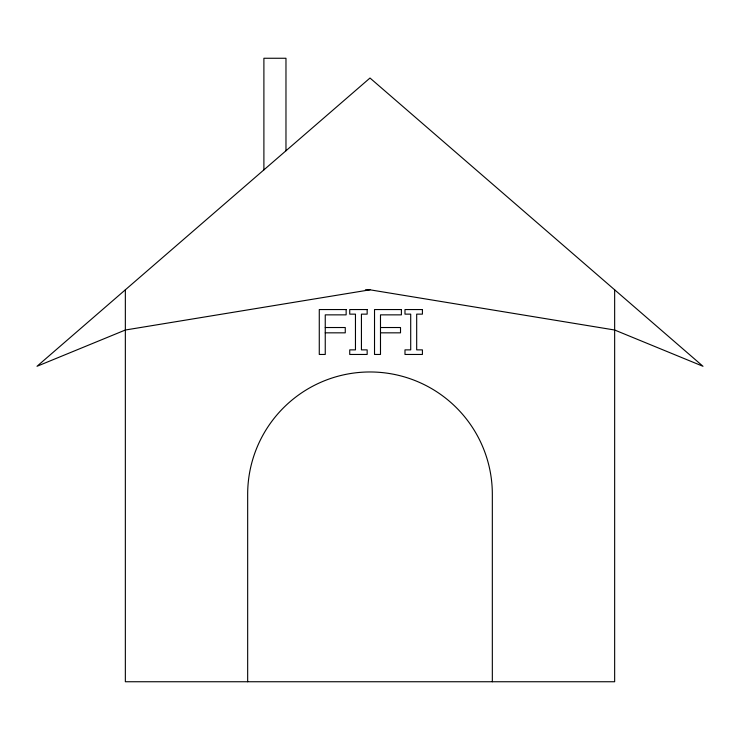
<?xml version="1.0" encoding="UTF-8"?>
<svg xmlns="http://www.w3.org/2000/svg" width="740" height="740" viewBox="0 0 740 740"><rect width="100%" height="100%" fill="white"/><g stroke="black" fill="none" stroke-linecap="round" stroke-linejoin="round"><path stroke-width="1.11" d="M370 289.812L125.347 330.012L37 366.291L370 78.024L703 366.291L614.653 330.012L370 289.812L365.384 289.812M325.249 327.524L345.266 327.524L345.266 332.834L325.249 332.834M380.49 327.524L400.516 327.524L400.516 332.834L380.49 332.834M614.653 289.812L614.653 681.744L125.347 681.744L125.347 289.812M492.331 681.744L492.331 494.302A122.331 122.331 0 0 0 370 371.97A122.331 122.331 0 0 0 247.669 494.302L247.669 681.744M285.973 150.756L285.973 58.257L263.893 58.257L263.893 169.876M346.144 309.551L319.273 309.551L319.273 354.46L325.249 354.46L325.249 314.861L346.144 314.861L346.144 309.551M367.16 309.551L349.733 309.551L349.733 314.139L355.459 314.139L355.459 349.872L349.733 349.872L349.733 354.46L367.16 354.46L367.16 349.872L361.435 349.872L361.435 314.139L367.16 314.139L367.16 309.551M401.394 309.551L374.523 309.551L374.523 354.46L380.49 354.46L380.49 314.861L401.394 314.861L401.394 309.551M422.411 309.551L404.983 309.551L404.983 314.139L410.709 314.139L410.709 349.872L404.983 349.872L404.983 354.46L422.411 354.46L422.411 349.872L416.685 349.872L416.685 314.139L422.411 314.139L422.411 309.551"/></g></svg>
